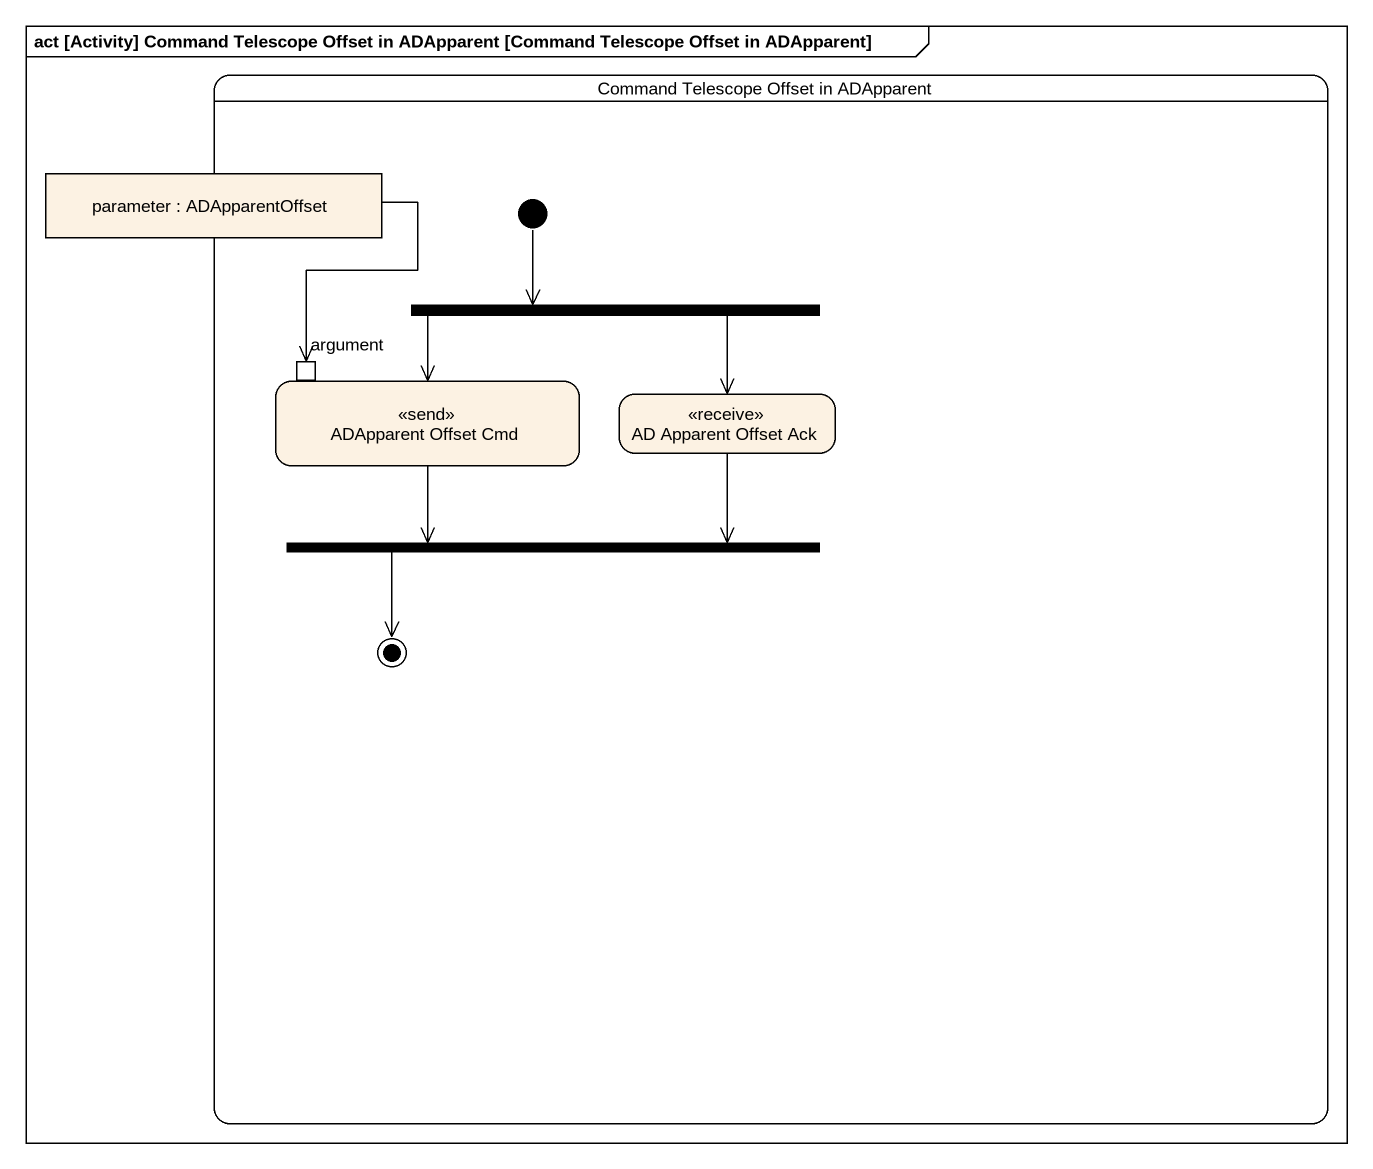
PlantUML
@startuml
mainframe act [Activity] Command Telescope Offset in ADApparent [Command Telescope Offset in ADApparent]
hide empty description
state "Command Telescope Offset in ADApparent" as Command_Telescope_Offset_in {
  state "parameter : ADApparentOffset" as parameter <<object>>
  state fork1 <<fork>>
  state "ADApparent Offset Cmd" as ADApparent_Offset_Cmd <<send>> {
    state argument <<inputPin>>
  }
  state "AD Apparent Offset Ack" as AD_Apparent_Offset_Ack <<receive>>
  state fork2 <<join>>
  [*] --> fork1
  fork2 --> [*]
}
parameter --> argument
fork1 --> ADApparent_Offset_Cmd
fork1 --> AD_Apparent_Offset_Ack
ADApparent_Offset_Cmd --> fork2
AD_Apparent_Offset_Ack --> fork2
@enduml
